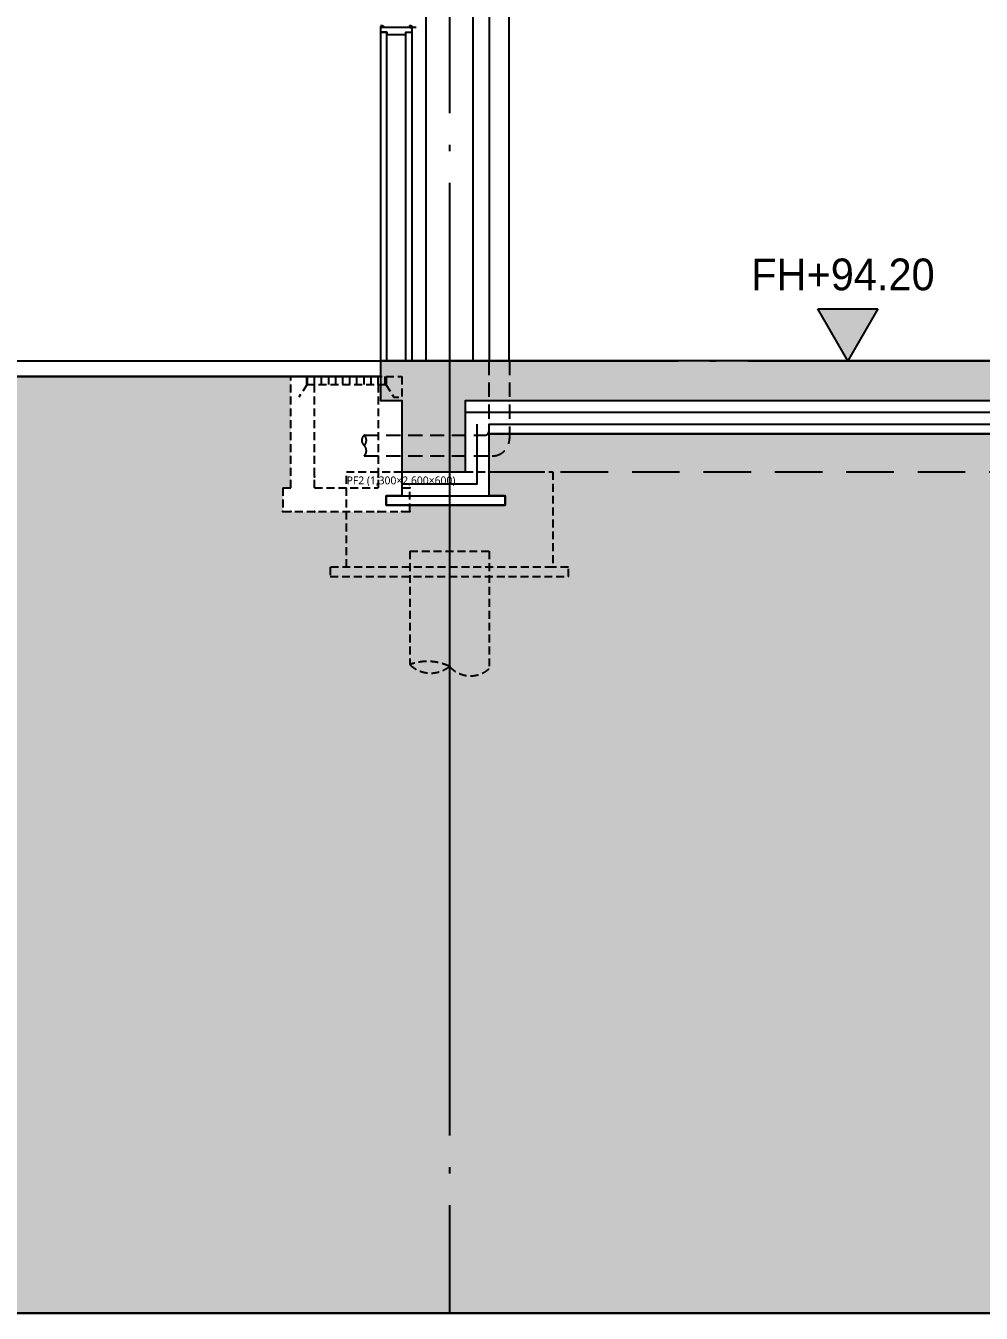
# Model space of a CAD drawing. Header units: millimetres. Extents: x 0 to 672800, y 0 to 118800.
# Drawn here: x 53830 to 59850, y 20444 to 28554 of the extents above; entities that cross this region are included whole.
import ezdxf
from ezdxf.enums import TextEntityAlignment as Align

# ---------------------------------------------------------------- set-up
doc = ezdxf.new("R2010")
doc.units = ezdxf.units.MM
doc.header["$LTSCALE"] = 200
for name, pattern in [('CEN-GAUN', [32.2, 30, -1, 0.2, -1]), ('CONTINOUS', [0]), ('HID', [2.3, 1.5, -0.8]), ('HID1-GAUN', [2.25, 1.5, -0.75]), ('HIDDEN', [0.375, 0.25, -0.125])]:
    doc.linetypes.add(name, pattern=pattern)
doc.layers.get('DEFPOINTS').update_dxf_attribs({"color": 137})
for name, color, linetype in [('0-S-col', 4, 'Continuous'), ('01단열재', 252, 'Continuous'), ('0파일', 251, 'HIDDEN'), ('161', 161, 'Continuous'), ('35', 8, 'Continuous'), ('5기초', 5, 'HIDDEN'), ('5기초버림콘크리트', 251, 'HIDDEN'), ('5버림콘크리트', 5, 'CONTINOUS'), ('A-CON', 2, 'Continuous'), ('A-DOOR-SILL', 8, 'Continuous'), ('CEN', 1, 'CEN-GAUN'), ('CON', 2, 'Continuous'), ('DOOR', 6, 'Continuous'), ('ELE', 7, 'Continuous'), ('FUR', 8, 'HIDDEN'), ('HAT', 8, 'Continuous'), ('HAT-254', 254, 'Continuous'), ('HID-8', 8, 'HID'), ('S-253', 252, 'Continuous'), ('SOL-253', 253, 'Continuous'), ('TEC35', 35, 'Continuous'), ('우수집수정', 252, 'HIDDEN')]:
    doc.layers.add(name, color=color, linetype=linetype)
doc.layers.add('190', color=190, linetype='Continuous', plot=False)
doc.styles.add('돋움', font='')
doc.styles.add('스타일1', font='malgun.ttf')
doc.styles.get('돋움').set_extended_font_data('Dotum')
doc.linetypes.add('INSUL50', pattern='A,0.00254,-2.54,[134,ltypeshp.shx,S=6.25,R=0,X=-2.54,Y=0],-19.92,[134,ltypeshp.shx,S=6.25,R=180,X=2.54,Y=0],-2.54', length=25.00254)

# ---------------------------------------------------------------- blocks, each defined once
blk = doc.blocks.new('ci')
at = {"layer": '190'}
for p, q in [((11.9, 10), (-0.1, 10)), ((11.9, 0), (-0.1, 0))]:
    blk.add_line(p, q, dxfattribs=at)
at = {"layer": '35'}
blk.add_lwpolyline([(9, 0), (15, 0, 0.414214), (18, 3), (18, 7, 0.414214), (15, 10), (9, 10, 0.414214), (6, 7), (6, 3, 0.414214)], format="xyb", close=True, dxfattribs=at)
for centre, start, end in [((-5.3, 5), 316.39718, 43.60282), ((-3.3, 5), 316.39718, 43.60282), ((-1.3, 5), 316.39718, 43.60282), ((0.7, 5), 33.68372, 43.60282), ((0.7, 5), 316.39718, 326.31628)]:
    blk.add_arc(centre, 7.25, start, end, dxfattribs=at)
blk = doc.blocks.new('DOR-HED1')
at = {"layer": '161'}
blk.add_line((225.1, 0), (0, 0), dxfattribs=at)
at = {"layer": 'TEC35', "linetype": 'Continuous', "extrusion": (0, 0, -1), "xscale": 0.9999500036382765, "yscale": 0.9999500036382765, "zscale": -0.9999500036382765, "rotation": 180}
blk.add_blockref('ci', (-0.1, 10), dxfattribs=at)
at = {"layer": 'TEC35', "linetype": 'Continuous', "xscale": 0.9999500036382765, "yscale": 0.9999500036382765, "zscale": 0.9999500036382765, "rotation": 180}
blk.add_blockref('ci', (200.2, 10), dxfattribs=at)
blk = doc.blocks.new('DOR-2100')
at = {"layer": 'A-DOOR-SILL'}
for p, q in [((-40, 0), (-40, 2055)), ((0, 0), (0, 2070))]:
    blk.add_line(p, q, dxfattribs=at)
at = {"layer": 'DOOR'}
for points in [[(0, 2100), (-200, 2100), (-200, 2070), (-160, 2070), (-160, 2055), (-40, 2055), (-40, 2070), (0, 2070)], [(-160, 2055), (-160, 2070), (-200, 2070), (-200, 0), (-160, 0)]]:
    blk.add_lwpolyline(points, close=True, dxfattribs=at)
blk = doc.blocks.new('단면레벨-1')
at = {"layer": 'DEFPOINTS'}
blk.add_hatch(color=256, dxfattribs=at).paths.add_polyline_path([(2176.321, 144.321), (2178.588, 148.246), (2174.055, 148.246)])
for p, q in [((2174.055, 148.246), (2176.321, 144.321)), ((2178.588, 148.246), (2174.055, 148.246)), ((2176.321, 144.321), (2178.588, 148.246)), ((2178.588, 144.321), (2174.055, 144.321))]:
    blk.add_line(p, q, dxfattribs=at)
at = {"layer": 'DEFPOINTS', "style": '돋움'}
blk.add_attdef('GL.+1500', text='', height=2.812, dxfattribs=at).set_placement((2176.688, 150.846), align=Align.MIDDLE)
blk = doc.blocks.new('pile(500)-section')
at = {"layer": '0파일'}
for p, q in [((-250, 0), (-250, -714.2)), ((-250, 0), (250, 0)), ((250, 0), (250, -739.4))]:
    blk.add_line(p, q, dxfattribs=at)
for points in [[(-250, -714.2, -0.201908), (0, -725.4, 0.417045), (250, -739.4)], [(-250, -714.2, 0.379922), (0, -725.4)]]:
    blk.add_lwpolyline(points, format="xyb", dxfattribs=at)
blk = doc.blocks.new('S-PF2-S1')
at = {"layer": '5기초'}
blk.add_lwpolyline([(-650, -700), (650, -700), (650, -1300), (-650, -1300)], close=True, dxfattribs=at)
at = {"layer": '5기초버림콘크리트'}
blk.add_lwpolyline([(650, -1300), (-752.5, -1300), (-752.5, -1360), (750, -1360), (750, -1300), (650, -1300)], dxfattribs=at)
at = {"layer": '0파일'}
blk.add_blockref('pile(500)-section', (0, -1200), dxfattribs=at)
at = {"layer": 'DEFPOINTS', "style": '스타일1'}
blk.add_text('PF2 (1,300×2,600×600)', height=50, dxfattribs=at).set_placement((-648.3, -753.9), align=Align.MIDDLE_LEFT)
blk = doc.blocks.new('OU-TRENCH')
at = {"layer": '우수집수정'}
for p, q in [((-700, -600), (-700, 100)), ((-700, 100), (0, 100)), ((-600, 50), (-600, 100)), ((-595, 50), (-595, 100)), ((-550.5, 50), (-550.5, 100)), ((-505.9, 50), (-505.9, 100)), ((-461.4, 50), (-461.4, 100)), ((-416.8, 50), (-416.8, 100)), ((-372.3, 50), (-372.3, 100)), ((-327.7, 50), (-327.7, 100)), ((-283.2, 50), (-283.2, 100)), ((-238.6, 50), (-238.6, 100)), ((-194.1, 50), (-194.1, 100)), ((-149.5, 50), (-149.5, 100)), ((-105, 50), (-105, 100)), ((-100, 100), (-100, 50)), ((0, 100), (0, -600)), ((-597.7, 50), (-650, -30)), ((-600, 50), (-100, 50)), ((-550, -600), (-550, 50)), ((-150, 50), (-150, -600)), ((-102.3, 50), (-50, -30)), ((-50, -30), (-20, -30)), ((-750, -600), (-700, -600)), ((-750, -600), (-750, -750)), ((-550, -600), (-150, -600)), ((0, -600), (50, -600)), ((50, -750), (50, -600)), ((-750, -750), (50, -750))]:
    blk.add_line(p, q, dxfattribs=at)
for p in [(-550, -530.8), (-150, -530.8), (50, -600), (-750, -750), (-750, -750), (-700, -750), (-700, -750), (-550, -750), (-550, -750.9), (-150, -750), (-150, -750.9), (0, -750), (0, -750.2), (50, -750), (50, -750.2)]:
    blk.add_point(p, dxfattribs=at)
blk = doc.blocks.new('DRAIN_2')
at = {"layer": 'ELE', "elevation": 0}
blk.add_lwpolyline([(1075, 300), (1075, 6517.5, 1), (950, 6517.5), (950, 300)], format="xyb", dxfattribs=at)
at = {"layer": 'HID-8', "ltscale": 0.3}
for p, q in [((946.9, 300), (946.9, -146.7)), ((946.9, 300), (1078.1, 300)), ((1078.1, 300), (1078.1, -190.7)), ((163, -168.6), (925.1, -168.6)), ((163, -300), (968.7, -300))]:
    blk.add_line(p, q, dxfattribs=at)
for centre, radius, start, end in [((925, -146.7), 21.9, 270, 0), ((188.9, -201.5), 41.8, 128.31809, 231.68191), ((128.6, -201.5), 47.5, 316.32933, 43.67067), ((128.6, -267.1), 47.5, 316.32933, 43.67067), ((968.7, -190.7), 109.4, 270, 0)]:
    blk.add_arc(centre, radius, start, end, dxfattribs=at)
at = {"layer": 'CON'}
blk.add_blockref('OU-TRENCH', (400, 100), dxfattribs=at)

msp = doc.modelspace()

# ---------------------------------------------------------------- hatches: boundary and pattern name
at = {"layer": 'HAT-254'}
h = msp.add_hatch(color=256, dxfattribs=at)
h.dxf.hatch_style = 1
h.paths.add_polyline_path([(99800, 26193.6), (99800, 26443.6), (56065, 26443.6), (56065, 26193.6), (56200, 26193.6), (56200, 25743.6), (56600, 25743.6), (56600, 26193.6), (99400, 26193.6), (99400, 25743.6), (99800, 25743.6)])
at = {"layer": 'SOL-253'}
h = msp.add_hatch(color=256, dxfattribs=at)
h.dxf.hatch_style = 1
h.paths.add_polyline_path([(110500, 26243.6), (100500, 26243.6), (100500, 25543.6), (100550, 25543.6), (100550, 25393.6), (99750, 25393.4), (99750, 25533.6), (99250, 25533.6), (99150, 25533.6), (99150, 25593.6), (99250, 25593.6), (99250, 25983.6), (56750, 25983.6), (56750, 25593.6), (56850, 25593.6), (56850, 25533.6), (56250, 25533.6), (56250, 25493.6), (55450, 25493.6), (55450, 25643.6), (55500, 25643.6), (55500, 26343.6), (53265, 26343.6), (53265, 26093.6), (53315, 26093.6), (53315, 25843.6), (53015, 25843.6), (53015, 26093.6), (53065, 26093.6), (53065, 26243.6), (45500, 26243.6), (45500, 20443.6), (110500, 20443.6)])

# ---------------------------------------------------------------- linework, layer by layer
at = {"layer": '0-S-col', "color": 8}
msp.add_lwpolyline([(56350, 26443.6), (56650, 26443.6), (56650, 32443.6), (56350, 32443.6)], close=True, dxfattribs=at)
at = {"layer": '01단열재'}
for p, q in [((56750, 25593.6), (56750, 25983.6)), ((56200, 25743.6), (56200, 25593.6))]:
    msp.add_line(p, q, dxfattribs=at)
at = {"layer": '01단열재', "linetype": 'INSUL50', "ltscale": 0.015}
for points in [[(56600, 26118.6), (99400, 26118.6)], [(56200, 25668.6), (56675, 25668.6), (56675, 26043.6)]]:
    msp.add_lwpolyline(points, dxfattribs=at)
at = {"layer": '5버림콘크리트'}
msp.add_lwpolyline([(99250, 25983.6), (56750, 25983.6), (56750, 26043.6), (99249.5, 26043.6), (99249.5, 25983.6)], dxfattribs=at)
msp.add_lwpolyline([(56100, 25593.6), (56850, 25593.6), (56850, 25533.6), (56100, 25533.6)], close=True, dxfattribs=at)
at = {"layer": 'A-CON'}
msp.add_line((56065, 26343.6), (53265, 26343.6), dxfattribs=at)
msp.add_lwpolyline([(99800, 26193.6), (99800, 26443.6), (56065, 26443.6), (56065, 26193.6), (56200, 26193.6), (56200, 25743.6), (56600, 25743.6), (56600, 26193.6), (99400, 26193.6), (99400, 25743.6), (99800, 25743.6), (99800, 26193.6)], close=True, dxfattribs=at)
at = {"layer": 'CEN'}
for p, q in [((56500, 40443.6), (56500, 20443.6)), ((45500, 26443.6), (110500, 26443.6))]:
    msp.add_line(p, q, dxfattribs=at)
at = {"layer": 'DEFPOINTS'}
msp.add_lwpolyline([(45500, 40443.6), (45500, 20443.6), (110500, 20443.6), (110500, 40443.6)], close=True, dxfattribs=at)
at = {"layer": 'FUR', "linetype": 'HID1-GAUN'}
msp.add_line((56750, 25743.6), (99400, 25743.6), dxfattribs=at)
at = {"layer": 'SOL-253'}
msp.add_lwpolyline([(110500, 20443.6), (45500, 20443.6), (45500, 26243.6), (53065, 26243.6), (53065, 26343.6), (56065, 26343.6), (56065, 26193.6), (56200, 26193.6), (56200, 25593.6), (56100, 25593.6), (56100, 25533.6), (56850, 25533.6), (56850, 25593.6), (56750, 25593.6), (56750, 25983.6), (99250, 25983.6)], dxfattribs=at)

# ---------------------------------------------------------------- block references
at = {"layer": 'CON'}
for name, p in [('DOR-HED1', (56065, 28543.6)), ('DOR-2100', (56265, 26443.6))]:
    msp.add_blockref(name, p, dxfattribs=at)
at = {"layer": 'DEFPOINTS'}
ref = msp.add_blockref('단면레벨-1', (240369.5, 14416.9), dxfattribs=dict(at, xscale=-83.33333333333333, yscale=83.33333333333333, zscale=83.33333333333333))
ref.add_attrib('GL.+1500', 'FH+94.20', dxfattribs={"height": 200, "style": '돋움'}).set_placement((58978.8, 26987.4), align=Align.MIDDLE)
at = {"layer": 'HAT'}
msp.add_blockref('DRAIN_2', (55800, 26143.6), dxfattribs=at)
at = {"layer": 'S-253'}
msp.add_blockref('S-PF2-S1', (56500, 26443.6), dxfattribs=at)

doc.saveas('drawing.dxf')
